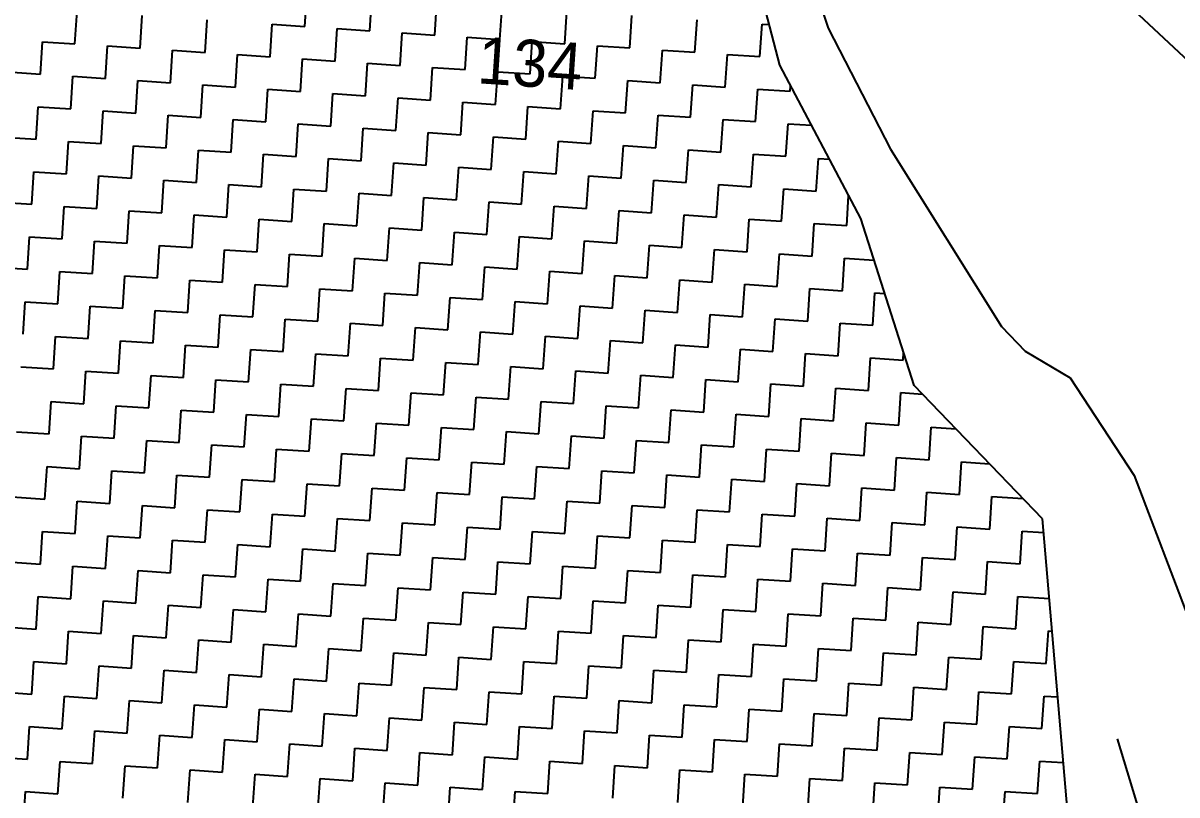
# Model space of a CAD drawing. Header units: metres. Extents: x 286068 to 287358, y 2005630 to 2007098.
# Drawn here: x 286370.3 to 286485.4, y 2006100.3 to 2006177.3 of the extents above; entities that cross this region are included whole.
import ezdxf
from ezdxf.enums import TextEntityAlignment as Align

# ---------------------------------------------------------------- set-up
doc = ezdxf.new("R2010")
doc.units = ezdxf.units.M
for name, color, linetype in [('LINE_WATER', 4, 'Continuous'), ('POLY_HATCH', 12, 'Continuous'), ('TEXT_PARCEL', 7, 'Continuous')]:
    doc.layers.add(name, color=color, linetype=linetype)
doc.styles.add('TEXT_MAP', font='')
doc.styles.get('TEXT_MAP').set_extended_font_data('Kruti Dev 050')

msp = doc.modelspace()

# ---------------------------------------------------------------- linework, layer by layer
at = {"layer": 'LINE_WATER'}
for p, q in [((286447.87, 2006185.1), (286450.62, 2006176.76)), ((286450.62, 2006176.76), (286456.82, 2006164.69)), ((286456.82, 2006164.69), (286467.9, 2006147.04)), ((286467.9, 2006147.04), (286470.26, 2006144.55)), ((286470.26, 2006144.55), (286474.75, 2006141.92)), ((286474.75, 2006141.92), (286481.11, 2006132.17)), ((286481.11, 2006132.17), (286486.74, 2006117.42)), ((286479.42, 2006105.9), (286481.66, 2006098.56))]:
    msp.add_line(p, q, dxfattribs=at)
at = {"layer": 'POLY_HATCH'}
for p, q in [((286445.78, 2006173.09), (286440.34, 2006193.91)), ((286503.74, 2006157.35), (286479.22, 2006180.32)), ((286453.86, 2006157.78), (286445.78, 2006173.09)), ((286459.2, 2006141.14), (286453.86, 2006157.78)), ((286472, 2006127.85), (286459.2, 2006141.14)), ((286476.47, 2006075.27), (286472, 2006127.85))]:
    msp.add_line(p, q, dxfattribs=at)
at = {"layer": 'POLY_HATCH', "linetype": 'Continuous'}
for p, q in [((286398.42, 2006176.94), (286398.64, 2006180.19)), ((286404.9, 2006176.51), (286405.12, 2006179.76)), ((286375.51, 2006175.21), (286375.73, 2006178.45)), ((286411.39, 2006176.08), (286411.6, 2006179.32)), ((286417.87, 2006175.65), (286418.09, 2006178.89)), ((286424.36, 2006175.22), (286424.57, 2006178.46)), ((286382, 2006174.78), (286382.21, 2006178.02)), ((286388.48, 2006174.35), (286388.7, 2006177.59)), ((286430.84, 2006174.79), (286431.05, 2006178.03)), ((286437.32, 2006174.36), (286437.54, 2006177.6)), ((286394.96, 2006173.92), (286395.18, 2006177.16)), ((286395.18, 2006177.16), (286398.42, 2006176.94)), ((286401.45, 2006173.49), (286401.66, 2006176.73)), ((286401.66, 2006176.73), (286404.9, 2006176.51)), ((286407.93, 2006173.06), (286408.15, 2006176.3)), ((286408.15, 2006176.3), (286411.39, 2006176.08)), ((286443.81, 2006173.93), (286444.02, 2006177.17)), ((286444.02, 2006177.17), (286444.72, 2006177.13)), ((286372.06, 2006172.18), (286372.27, 2006175.42)), ((286372.27, 2006175.42), (286375.51, 2006175.21)), ((286378.54, 2006171.75), (286378.75, 2006174.99)), ((286378.75, 2006174.99), (286382, 2006174.78)), ((286414.41, 2006172.63), (286414.63, 2006175.87)), ((286414.63, 2006175.87), (286417.87, 2006175.65)), ((286420.9, 2006172.2), (286421.11, 2006175.44)), ((286421.11, 2006175.44), (286424.36, 2006175.22)), ((286427.38, 2006171.77), (286427.6, 2006175.01)), ((286427.6, 2006175.01), (286430.84, 2006174.79)), ((286385.02, 2006171.32), (286385.24, 2006174.56)), ((286385.24, 2006174.56), (286388.48, 2006174.35)), ((286391.51, 2006170.89), (286391.72, 2006174.13)), ((286391.72, 2006174.13), (286394.96, 2006173.92)), ((286433.87, 2006171.33), (286434.08, 2006174.58)), ((286434.08, 2006174.58), (286437.32, 2006174.36)), ((286440.35, 2006170.9), (286440.56, 2006174.15)), ((286440.56, 2006174.15), (286443.81, 2006173.93)), ((286397.99, 2006170.46), (286398.21, 2006173.7)), ((286398.21, 2006173.7), (286401.45, 2006173.49)), ((286404.47, 2006170.03), (286404.69, 2006173.27)), ((286404.69, 2006173.27), (286407.93, 2006173.06)), ((286410.96, 2006169.6), (286411.17, 2006172.84)), ((286411.17, 2006172.84), (286414.41, 2006172.63)), ((286368.81, 2006172.4), (286372.06, 2006172.18)), ((286375.08, 2006168.72), (286375.3, 2006171.97)), ((286375.3, 2006171.97), (286378.54, 2006171.75)), ((286381.57, 2006168.29), (286381.78, 2006171.54)), ((286381.78, 2006171.54), (286385.02, 2006171.32)), ((286417.44, 2006169.17), (286417.66, 2006172.41)), ((286417.66, 2006172.41), (286420.9, 2006172.2)), ((286423.93, 2006168.74), (286424.14, 2006171.98)), ((286424.14, 2006171.98), (286427.38, 2006171.77)), ((286430.41, 2006168.31), (286430.62, 2006171.55)), ((286430.62, 2006171.55), (286433.87, 2006171.33)), ((286388.05, 2006167.86), (286388.27, 2006171.11)), ((286388.27, 2006171.11), (286391.51, 2006170.89)), ((286394.53, 2006167.43), (286394.75, 2006170.68)), ((286394.75, 2006170.68), (286397.99, 2006170.46)), ((286436.89, 2006167.88), (286437.11, 2006171.12)), ((286437.11, 2006171.12), (286440.35, 2006170.9)), ((286443.38, 2006167.45), (286443.59, 2006170.69)), ((286443.59, 2006170.69), (286446.83, 2006170.47)), ((286446.83, 2006170.47), (286446.87, 2006171.02)), ((286401.02, 2006167), (286401.23, 2006170.25)), ((286401.23, 2006170.25), (286404.47, 2006170.03)), ((286407.5, 2006166.57), (286407.72, 2006169.81)), ((286407.72, 2006169.81), (286410.96, 2006169.6)), ((286413.98, 2006166.14), (286414.2, 2006169.38)), ((286414.2, 2006169.38), (286417.44, 2006169.17)), ((286371.63, 2006165.7), (286371.84, 2006168.94)), ((286371.84, 2006168.94), (286375.08, 2006168.72)), ((286378.11, 2006165.27), (286378.32, 2006168.51)), ((286378.32, 2006168.51), (286381.57, 2006168.29)), ((286420.47, 2006165.71), (286420.68, 2006168.95)), ((286420.68, 2006168.95), (286423.93, 2006168.74)), ((286426.95, 2006165.28), (286427.17, 2006168.52)), ((286427.17, 2006168.52), (286430.41, 2006168.31)), ((286433.44, 2006164.85), (286433.65, 2006168.09)), ((286433.65, 2006168.09), (286436.89, 2006167.88)), ((286384.59, 2006164.84), (286384.81, 2006168.08)), ((286384.81, 2006168.08), (286388.05, 2006167.86)), ((286391.08, 2006164.41), (286391.29, 2006167.65)), ((286391.29, 2006167.65), (286394.53, 2006167.43)), ((286397.56, 2006163.98), (286397.78, 2006167.22)), ((286397.78, 2006167.22), (286401.02, 2006167)), ((286439.92, 2006164.42), (286440.13, 2006167.66)), ((286440.13, 2006167.66), (286443.38, 2006167.45)), ((286446.4, 2006163.99), (286446.62, 2006167.23)), ((286446.62, 2006167.23), (286448.95, 2006167.08)), ((286368.38, 2006165.91), (286371.63, 2006165.7)), ((286404.04, 2006163.55), (286404.26, 2006166.79)), ((286404.26, 2006166.79), (286407.5, 2006166.57)), ((286410.53, 2006163.12), (286410.74, 2006166.36)), ((286410.74, 2006166.36), (286413.98, 2006166.14)), ((286417.01, 2006162.69), (286417.23, 2006165.93)), ((286417.23, 2006165.93), (286420.47, 2006165.71)), ((286374.65, 2006162.24), (286374.87, 2006165.48)), ((286374.87, 2006165.48), (286378.11, 2006165.27)), ((286381.14, 2006161.81), (286381.35, 2006165.05)), ((286381.35, 2006165.05), (286384.59, 2006164.84)), ((286423.49, 2006162.26), (286423.71, 2006165.5)), ((286423.71, 2006165.5), (286426.95, 2006165.28)), ((286429.98, 2006161.82), (286430.19, 2006165.07)), ((286430.19, 2006165.07), (286433.44, 2006164.85)), ((286436.46, 2006161.39), (286436.68, 2006164.64)), ((286436.68, 2006164.64), (286439.92, 2006164.42)), ((286387.62, 2006161.38), (286387.83, 2006164.62)), ((286387.83, 2006164.62), (286391.08, 2006164.41)), ((286394.1, 2006160.95), (286394.32, 2006164.19)), ((286394.32, 2006164.19), (286397.56, 2006163.98)), ((286400.59, 2006160.52), (286400.8, 2006163.76)), ((286400.8, 2006163.76), (286404.04, 2006163.55)), ((286442.95, 2006160.96), (286443.16, 2006164.21)), ((286443.16, 2006164.21), (286446.4, 2006163.99)), ((286449.43, 2006160.53), (286449.64, 2006163.78)), ((286449.64, 2006163.78), (286450.73, 2006163.7)), ((286371.2, 2006159.21), (286371.41, 2006162.46)), ((286371.41, 2006162.46), (286374.65, 2006162.24)), ((286407.07, 2006160.09), (286407.29, 2006163.33)), ((286407.29, 2006163.33), (286410.53, 2006163.12)), ((286413.55, 2006159.66), (286413.77, 2006162.9)), ((286413.77, 2006162.9), (286417.01, 2006162.69)), ((286420.04, 2006159.23), (286420.25, 2006162.47)), ((286420.25, 2006162.47), (286423.49, 2006162.26)), ((286377.68, 2006158.78), (286377.89, 2006162.03)), ((286377.89, 2006162.03), (286381.14, 2006161.81)), ((286384.16, 2006158.35), (286384.38, 2006161.6)), ((286384.38, 2006161.6), (286387.62, 2006161.38)), ((286426.52, 2006158.8), (286426.74, 2006162.04)), ((286426.74, 2006162.04), (286429.98, 2006161.82)), ((286433.01, 2006158.37), (286433.22, 2006161.61)), ((286433.22, 2006161.61), (286436.46, 2006161.39)), ((286390.65, 2006157.92), (286390.86, 2006161.17)), ((286390.86, 2006161.17), (286394.1, 2006160.95)), ((286397.13, 2006157.49), (286397.34, 2006160.73)), ((286397.34, 2006160.73), (286400.59, 2006160.52)), ((286403.61, 2006157.06), (286403.83, 2006160.3)), ((286403.83, 2006160.3), (286407.07, 2006160.09)), ((286439.49, 2006157.94), (286439.7, 2006161.18)), ((286439.7, 2006161.18), (286442.95, 2006160.96)), ((286445.97, 2006157.51), (286446.19, 2006160.75)), ((286446.19, 2006160.75), (286449.43, 2006160.53)), ((286452.46, 2006157.08), (286452.65, 2006160.06)), ((286367.95, 2006159.43), (286371.2, 2006159.21)), ((286374.22, 2006155.76), (286374.44, 2006159)), ((286374.44, 2006159), (286377.68, 2006158.78)), ((286410.1, 2006156.63), (286410.31, 2006159.87)), ((286410.31, 2006159.87), (286413.55, 2006159.66)), ((286416.58, 2006156.2), (286416.8, 2006159.44)), ((286416.8, 2006159.44), (286420.04, 2006159.23)), ((286423.06, 2006155.77), (286423.28, 2006159.01)), ((286423.28, 2006159.01), (286426.52, 2006158.8)), ((286380.71, 2006155.33), (286380.92, 2006158.57)), ((286380.92, 2006158.57), (286384.16, 2006158.35)), ((286387.19, 2006154.9), (286387.4, 2006158.14)), ((286387.4, 2006158.14), (286390.65, 2006157.92)), ((286429.55, 2006155.34), (286429.76, 2006158.58)), ((286429.76, 2006158.58), (286433.01, 2006158.37)), ((286436.03, 2006154.91), (286436.25, 2006158.15)), ((286436.25, 2006158.15), (286439.49, 2006157.94)), ((286393.67, 2006154.47), (286393.89, 2006157.71)), ((286393.89, 2006157.71), (286397.13, 2006157.49)), ((286400.16, 2006154.04), (286400.37, 2006157.28)), ((286400.37, 2006157.28), (286403.61, 2006157.06)), ((286406.64, 2006153.61), (286406.86, 2006156.85)), ((286406.86, 2006156.85), (286410.1, 2006156.63)), ((286442.52, 2006154.48), (286442.73, 2006157.72)), ((286442.73, 2006157.72), (286445.97, 2006157.51)), ((286449, 2006154.05), (286449.21, 2006157.29)), ((286449.21, 2006157.29), (286452.46, 2006157.08)), ((286370.76, 2006152.73), (286370.98, 2006155.97)), ((286370.98, 2006155.97), (286374.22, 2006155.76)), ((286377.25, 2006152.3), (286377.46, 2006155.54)), ((286377.46, 2006155.54), (286380.71, 2006155.33)), ((286413.12, 2006153.18), (286413.34, 2006156.42)), ((286413.34, 2006156.42), (286416.58, 2006156.2)), ((286419.61, 2006152.74), (286419.82, 2006155.99)), ((286419.82, 2006155.99), (286423.06, 2006155.77)), ((286426.09, 2006152.31), (286426.31, 2006155.56)), ((286426.31, 2006155.56), (286429.55, 2006155.34)), ((286383.73, 2006151.87), (286383.95, 2006155.11)), ((286383.95, 2006155.11), (286387.19, 2006154.9)), ((286390.22, 2006151.44), (286390.43, 2006154.68)), ((286390.43, 2006154.68), (286393.67, 2006154.47)), ((286432.57, 2006151.88), (286432.79, 2006155.13)), ((286432.79, 2006155.13), (286436.03, 2006154.91)), ((286439.06, 2006151.45), (286439.27, 2006154.7)), ((286439.27, 2006154.7), (286442.52, 2006154.48)), ((286396.7, 2006151.01), (286396.91, 2006154.25)), ((286396.91, 2006154.25), (286400.16, 2006154.04)), ((286403.18, 2006150.58), (286403.4, 2006153.82)), ((286403.4, 2006153.82), (286406.64, 2006153.61)), ((286409.67, 2006150.15), (286409.88, 2006153.39)), ((286409.88, 2006153.39), (286413.12, 2006153.18)), ((286445.54, 2006151.02), (286445.76, 2006154.26)), ((286445.76, 2006154.26), (286449, 2006154.05)), ((286452.03, 2006150.59), (286452.24, 2006153.83)), ((286452.24, 2006153.83), (286455.19, 2006153.64)), ((286367.52, 2006152.95), (286370.76, 2006152.73)), ((286373.79, 2006149.27), (286374.01, 2006152.52)), ((286374.01, 2006152.52), (286377.25, 2006152.3)), ((286380.27, 2006148.84), (286380.49, 2006152.09)), ((286380.49, 2006152.09), (286383.73, 2006151.87)), ((286416.15, 2006149.72), (286416.37, 2006152.96)), ((286416.37, 2006152.96), (286419.61, 2006152.74)), ((286422.63, 2006149.29), (286422.85, 2006152.53)), ((286422.85, 2006152.53), (286426.09, 2006152.31)), ((286429.12, 2006148.86), (286429.33, 2006152.1)), ((286429.33, 2006152.1), (286432.57, 2006151.88)), ((286386.76, 2006148.41), (286386.97, 2006151.65)), ((286386.97, 2006151.65), (286390.22, 2006151.44)), ((286393.24, 2006147.98), (286393.46, 2006151.22)), ((286393.46, 2006151.22), (286396.7, 2006151.01)), ((286435.6, 2006148.43), (286435.82, 2006151.67)), ((286435.82, 2006151.67), (286439.06, 2006151.45)), ((286442.08, 2006148), (286442.3, 2006151.24)), ((286442.3, 2006151.24), (286445.54, 2006151.02)), ((286399.73, 2006147.55), (286399.94, 2006150.79)), ((286399.94, 2006150.79), (286403.18, 2006150.58)), ((286406.21, 2006147.12), (286406.42, 2006150.36)), ((286406.42, 2006150.36), (286409.67, 2006150.15)), ((286412.69, 2006146.69), (286412.91, 2006149.93)), ((286412.91, 2006149.93), (286416.15, 2006149.72)), ((286448.57, 2006147.57), (286448.78, 2006150.81)), ((286448.78, 2006150.81), (286452.03, 2006150.59)), ((286455.05, 2006147.14), (286455.27, 2006150.38)), ((286455.27, 2006150.38), (286456.25, 2006150.31)), ((286370.33, 2006146.25), (286370.55, 2006149.49)), ((286370.55, 2006149.49), (286373.79, 2006149.27)), ((286376.82, 2006145.82), (286377.03, 2006149.06)), ((286377.03, 2006149.06), (286380.27, 2006148.84)), ((286383.3, 2006145.39), (286383.52, 2006148.63)), ((286383.52, 2006148.63), (286386.76, 2006148.41)), ((286419.18, 2006146.26), (286419.39, 2006149.5)), ((286419.39, 2006149.5), (286422.63, 2006149.29)), ((286425.66, 2006145.83), (286425.88, 2006149.07)), ((286425.88, 2006149.07), (286429.12, 2006148.86)), ((286432.14, 2006145.4), (286432.36, 2006148.64)), ((286432.36, 2006148.64), (286435.6, 2006148.43)), ((286389.79, 2006144.96), (286390, 2006148.2)), ((286390, 2006148.2), (286393.24, 2006147.98)), ((286396.27, 2006144.53), (286396.48, 2006147.77)), ((286396.48, 2006147.77), (286399.73, 2006147.55)), ((286438.63, 2006144.97), (286438.84, 2006148.21)), ((286438.84, 2006148.21), (286442.08, 2006148)), ((286445.11, 2006144.54), (286445.33, 2006147.78)), ((286445.33, 2006147.78), (286448.57, 2006147.57)), ((286402.75, 2006144.1), (286402.97, 2006147.34)), ((286402.97, 2006147.34), (286406.21, 2006147.12)), ((286409.24, 2006143.66), (286409.45, 2006146.91)), ((286409.45, 2006146.91), (286412.69, 2006146.69)), ((286415.72, 2006143.23), (286415.94, 2006146.48)), ((286415.94, 2006146.48), (286419.18, 2006146.26)), ((286451.6, 2006144.11), (286451.81, 2006147.35)), ((286451.81, 2006147.35), (286455.05, 2006147.14)), ((286373.36, 2006142.79), (286373.58, 2006146.03)), ((286373.58, 2006146.03), (286376.82, 2006145.82)), ((286379.84, 2006142.36), (286380.06, 2006145.6)), ((286380.06, 2006145.6), (286383.3, 2006145.39)), ((286386.33, 2006141.93), (286386.54, 2006145.17)), ((286386.54, 2006145.17), (286389.79, 2006144.96)), ((286422.2, 2006142.8), (286422.42, 2006146.05)), ((286422.42, 2006146.05), (286425.66, 2006145.83)), ((286428.69, 2006142.37), (286428.9, 2006145.62)), ((286428.9, 2006145.62), (286432.14, 2006145.4)), ((286435.17, 2006141.94), (286435.39, 2006145.19)), ((286435.39, 2006145.19), (286438.63, 2006144.97)), ((286392.81, 2006141.5), (286393.03, 2006144.74)), ((286393.03, 2006144.74), (286396.27, 2006144.53)), ((286399.3, 2006141.07), (286399.51, 2006144.31)), ((286399.51, 2006144.31), (286402.75, 2006144.1)), ((286441.65, 2006141.51), (286441.87, 2006144.75)), ((286441.87, 2006144.75), (286445.11, 2006144.54)), ((286448.14, 2006141.08), (286448.35, 2006144.32)), ((286448.35, 2006144.32), (286451.6, 2006144.11)), ((286458.08, 2006143.68), (286458.13, 2006144.46)), ((286370.12, 2006143.01), (286373.36, 2006142.79)), ((286405.78, 2006140.64), (286405.99, 2006143.88)), ((286405.99, 2006143.88), (286409.24, 2006143.66)), ((286412.26, 2006140.21), (286412.48, 2006143.45)), ((286412.48, 2006143.45), (286415.72, 2006143.23)), ((286418.75, 2006139.78), (286418.96, 2006143.02)), ((286418.96, 2006143.02), (286422.2, 2006142.8)), ((286454.62, 2006140.65), (286454.84, 2006143.89)), ((286454.84, 2006143.89), (286458.08, 2006143.68)), ((286376.39, 2006139.33), (286376.6, 2006142.58)), ((286376.6, 2006142.58), (286379.84, 2006142.36)), ((286382.87, 2006138.9), (286383.09, 2006142.14)), ((286383.09, 2006142.14), (286386.33, 2006141.93)), ((286389.35, 2006138.47), (286389.57, 2006141.71)), ((286389.57, 2006141.71), (286392.81, 2006141.5)), ((286425.23, 2006139.35), (286425.45, 2006142.59)), ((286425.45, 2006142.59), (286428.69, 2006142.37)), ((286431.71, 2006138.92), (286431.93, 2006142.16)), ((286431.93, 2006142.16), (286435.17, 2006141.94)), ((286438.2, 2006138.49), (286438.41, 2006141.73)), ((286438.41, 2006141.73), (286441.65, 2006141.51)), ((286395.84, 2006138.04), (286396.05, 2006141.28)), ((286396.05, 2006141.28), (286399.3, 2006141.07)), ((286402.32, 2006137.61), (286402.54, 2006140.85)), ((286402.54, 2006140.85), (286405.78, 2006140.64)), ((286444.68, 2006138.06), (286444.9, 2006141.3)), ((286444.9, 2006141.3), (286448.14, 2006141.08)), ((286451.16, 2006137.63), (286451.38, 2006140.87)), ((286451.38, 2006140.87), (286454.62, 2006140.65)), ((286372.93, 2006136.31), (286373.15, 2006139.55)), ((286373.15, 2006139.55), (286376.39, 2006139.33)), ((286408.81, 2006137.18), (286409.02, 2006140.42)), ((286409.02, 2006140.42), (286412.26, 2006140.21)), ((286415.29, 2006136.75), (286415.5, 2006139.99)), ((286415.5, 2006139.99), (286418.75, 2006139.78)), ((286421.77, 2006136.32), (286421.99, 2006139.56)), ((286421.99, 2006139.56), (286425.23, 2006139.35)), ((286457.65, 2006137.19), (286457.86, 2006140.44)), ((286457.86, 2006140.44), (286460.01, 2006140.29)), ((286379.41, 2006135.88), (286379.63, 2006139.12)), ((286379.63, 2006139.12), (286382.87, 2006138.9)), ((286385.9, 2006135.45), (286386.11, 2006138.69)), ((286386.11, 2006138.69), (286389.35, 2006138.47)), ((286392.38, 2006135.02), (286392.6, 2006138.26)), ((286392.6, 2006138.26), (286395.84, 2006138.04)), ((286428.26, 2006135.89), (286428.47, 2006139.13)), ((286428.47, 2006139.13), (286431.71, 2006138.92)), ((286434.74, 2006135.46), (286434.96, 2006138.7)), ((286434.96, 2006138.7), (286438.2, 2006138.49)), ((286441.22, 2006135.03), (286441.44, 2006138.27)), ((286441.44, 2006138.27), (286444.68, 2006138.06)), ((286398.87, 2006134.58), (286399.08, 2006137.83)), ((286399.08, 2006137.83), (286402.32, 2006137.61)), ((286405.35, 2006134.15), (286405.56, 2006137.4)), ((286405.56, 2006137.4), (286408.81, 2006137.18)), ((286447.71, 2006134.6), (286447.92, 2006137.84)), ((286447.92, 2006137.84), (286451.16, 2006137.63)), ((286454.19, 2006134.17), (286454.41, 2006137.41)), ((286454.41, 2006137.41), (286457.65, 2006137.19)), ((286369.69, 2006136.52), (286372.93, 2006136.31)), ((286375.96, 2006132.85), (286376.17, 2006136.09)), ((286376.17, 2006136.09), (286379.41, 2006135.88)), ((286411.83, 2006133.72), (286412.05, 2006136.97)), ((286412.05, 2006136.97), (286415.29, 2006136.75)), ((286418.32, 2006133.29), (286418.53, 2006136.54)), ((286418.53, 2006136.54), (286421.77, 2006136.32)), ((286424.8, 2006132.86), (286425.01, 2006136.11)), ((286425.01, 2006136.11), (286428.26, 2006135.89)), ((286460.68, 2006133.74), (286460.89, 2006136.98)), ((286460.89, 2006136.98), (286463.36, 2006136.82)), ((286382.44, 2006132.42), (286382.66, 2006135.66)), ((286382.66, 2006135.66), (286385.9, 2006135.45)), ((286388.92, 2006131.99), (286389.14, 2006135.23)), ((286389.14, 2006135.23), (286392.38, 2006135.02)), ((286395.41, 2006131.56), (286395.62, 2006134.8)), ((286395.62, 2006134.8), (286398.87, 2006134.58)), ((286431.28, 2006132.43), (286431.5, 2006135.67)), ((286431.5, 2006135.67), (286434.74, 2006135.46)), ((286437.77, 2006132), (286437.98, 2006135.24)), ((286437.98, 2006135.24), (286441.22, 2006135.03)), ((286444.25, 2006131.57), (286444.47, 2006134.81)), ((286444.47, 2006134.81), (286447.71, 2006134.6)), ((286401.89, 2006131.13), (286402.11, 2006134.37)), ((286402.11, 2006134.37), (286405.35, 2006134.15)), ((286408.38, 2006130.7), (286408.59, 2006133.94)), ((286408.59, 2006133.94), (286411.83, 2006133.72)), ((286450.73, 2006131.14), (286450.95, 2006134.38)), ((286450.95, 2006134.38), (286454.19, 2006134.17)), ((286457.22, 2006130.71), (286457.43, 2006133.95)), ((286457.43, 2006133.95), (286460.68, 2006133.74)), ((286372.5, 2006129.82), (286372.72, 2006133.06)), ((286372.72, 2006133.06), (286375.96, 2006132.85)), ((286378.98, 2006129.39), (286379.2, 2006132.63)), ((286379.2, 2006132.63), (286382.44, 2006132.42)), ((286414.86, 2006130.27), (286415.07, 2006133.51)), ((286415.07, 2006133.51), (286418.32, 2006133.29)), ((286421.34, 2006129.84), (286421.56, 2006133.08)), ((286421.56, 2006133.08), (286424.8, 2006132.86)), ((286427.83, 2006129.41), (286428.04, 2006132.65)), ((286428.04, 2006132.65), (286431.28, 2006132.43)), ((286463.7, 2006130.28), (286463.92, 2006133.52)), ((286463.92, 2006133.52), (286466.71, 2006133.34)), ((286385.47, 2006128.96), (286385.68, 2006132.2)), ((286385.68, 2006132.2), (286388.92, 2006131.99)), ((286391.95, 2006128.53), (286392.17, 2006131.77)), ((286392.17, 2006131.77), (286395.41, 2006131.56)), ((286398.43, 2006128.1), (286398.65, 2006131.34)), ((286398.65, 2006131.34), (286401.89, 2006131.13)), ((286434.31, 2006128.98), (286434.53, 2006132.22)), ((286434.53, 2006132.22), (286437.77, 2006132)), ((286440.79, 2006128.55), (286441.01, 2006131.79)), ((286441.01, 2006131.79), (286444.25, 2006131.57)), ((286447.28, 2006128.12), (286447.49, 2006131.36)), ((286447.49, 2006131.36), (286450.73, 2006131.14)), ((286404.92, 2006127.67), (286405.13, 2006130.91)), ((286405.13, 2006130.91), (286408.38, 2006130.7)), ((286411.4, 2006127.24), (286411.62, 2006130.48)), ((286411.62, 2006130.48), (286414.86, 2006130.27)), ((286453.76, 2006127.68), (286453.98, 2006130.93)), ((286453.98, 2006130.93), (286457.22, 2006130.71)), ((286460.24, 2006127.25), (286460.46, 2006130.5)), ((286460.46, 2006130.5), (286463.7, 2006130.28)), ((286369.26, 2006130.04), (286372.5, 2006129.82)), ((286375.53, 2006126.37), (286375.74, 2006129.61)), ((286375.74, 2006129.61), (286378.98, 2006129.39)), ((286382.01, 2006125.94), (286382.23, 2006129.18)), ((286382.23, 2006129.18), (286385.47, 2006128.96)), ((286417.89, 2006126.81), (286418.1, 2006130.05)), ((286418.1, 2006130.05), (286421.34, 2006129.84)), ((286424.37, 2006126.38), (286424.58, 2006129.62)), ((286424.58, 2006129.62), (286427.83, 2006129.41)), ((286430.85, 2006125.95), (286431.07, 2006129.19)), ((286431.07, 2006129.19), (286434.31, 2006128.98)), ((286466.73, 2006126.82), (286466.94, 2006130.07)), ((286466.94, 2006130.07), (286470.06, 2006129.86)), ((286388.49, 2006125.51), (286388.71, 2006128.75)), ((286388.71, 2006128.75), (286391.95, 2006128.53)), ((286394.98, 2006125.07), (286395.19, 2006128.32)), ((286395.19, 2006128.32), (286398.43, 2006128.1)), ((286401.46, 2006124.64), (286401.68, 2006127.89)), ((286401.68, 2006127.89), (286404.92, 2006127.67)), ((286437.34, 2006125.52), (286437.55, 2006128.76)), ((286437.55, 2006128.76), (286440.79, 2006128.55)), ((286443.82, 2006125.09), (286444.04, 2006128.33)), ((286444.04, 2006128.33), (286447.28, 2006128.12)), ((286450.3, 2006124.66), (286450.52, 2006127.9)), ((286450.52, 2006127.9), (286453.76, 2006127.68)), ((286407.94, 2006124.21), (286408.16, 2006127.46)), ((286408.16, 2006127.46), (286411.4, 2006127.24)), ((286414.43, 2006123.78), (286414.64, 2006127.03)), ((286414.64, 2006127.03), (286417.89, 2006126.81)), ((286456.79, 2006124.23), (286457, 2006127.47)), ((286457, 2006127.47), (286460.24, 2006127.25)), ((286463.27, 2006123.8), (286463.49, 2006127.04)), ((286463.49, 2006127.04), (286466.73, 2006126.82)), ((286372.07, 2006123.34), (286372.28, 2006126.58)), ((286372.28, 2006126.58), (286375.53, 2006126.37)), ((286378.55, 2006122.91), (286378.77, 2006126.15)), ((286378.77, 2006126.15), (286382.01, 2006125.94)), ((286385.04, 2006122.48), (286385.25, 2006125.72)), ((286385.25, 2006125.72), (286388.49, 2006125.51)), ((286420.91, 2006123.35), (286421.13, 2006126.59)), ((286421.13, 2006126.59), (286424.37, 2006126.38)), ((286427.4, 2006122.92), (286427.61, 2006126.16)), ((286427.61, 2006126.16), (286430.85, 2006125.95)), ((286433.88, 2006122.49), (286434.09, 2006125.73)), ((286434.09, 2006125.73), (286437.34, 2006125.52)), ((286469.75, 2006123.37), (286469.97, 2006126.61)), ((286469.97, 2006126.61), (286472.11, 2006126.47)), ((286391.52, 2006122.05), (286391.74, 2006125.29)), ((286391.74, 2006125.29), (286394.98, 2006125.07)), ((286398, 2006121.62), (286398.22, 2006124.86)), ((286398.22, 2006124.86), (286401.46, 2006124.64)), ((286404.49, 2006121.19), (286404.7, 2006124.43)), ((286404.7, 2006124.43), (286407.94, 2006124.21)), ((286440.36, 2006122.06), (286440.58, 2006125.3)), ((286440.58, 2006125.3), (286443.82, 2006125.09)), ((286446.85, 2006121.63), (286447.06, 2006124.87)), ((286447.06, 2006124.87), (286450.3, 2006124.66)), ((286453.33, 2006121.2), (286453.55, 2006124.44)), ((286453.55, 2006124.44), (286456.79, 2006124.23)), ((286368.83, 2006123.55), (286372.07, 2006123.34)), ((286410.97, 2006120.76), (286411.19, 2006124)), ((286411.19, 2006124), (286414.43, 2006123.78)), ((286417.46, 2006120.33), (286417.67, 2006123.57)), ((286417.67, 2006123.57), (286420.91, 2006123.35)), ((286459.81, 2006120.77), (286460.03, 2006124.01)), ((286460.03, 2006124.01), (286463.27, 2006123.8)), ((286466.3, 2006120.34), (286466.51, 2006123.58)), ((286466.51, 2006123.58), (286469.75, 2006123.37)), ((286375.1, 2006119.88), (286375.31, 2006123.12)), ((286375.31, 2006123.12), (286378.55, 2006122.91)), ((286381.58, 2006119.45), (286381.8, 2006122.69)), ((286381.8, 2006122.69), (286385.04, 2006122.48)), ((286388.06, 2006119.02), (286388.28, 2006122.26)), ((286388.28, 2006122.26), (286391.52, 2006122.05)), ((286423.94, 2006119.9), (286424.15, 2006123.14)), ((286424.15, 2006123.14), (286427.4, 2006122.92)), ((286430.42, 2006119.47), (286430.64, 2006122.71)), ((286430.64, 2006122.71), (286433.88, 2006122.49)), ((286436.91, 2006119.04), (286437.12, 2006122.28)), ((286437.12, 2006122.28), (286440.36, 2006122.06)), ((286394.55, 2006118.59), (286394.76, 2006121.83)), ((286394.76, 2006121.83), (286398, 2006121.62)), ((286401.03, 2006118.16), (286401.25, 2006121.4)), ((286401.25, 2006121.4), (286404.49, 2006121.19)), ((286407.51, 2006117.73), (286407.73, 2006120.97)), ((286407.73, 2006120.97), (286410.97, 2006120.76)), ((286443.39, 2006118.6), (286443.61, 2006121.85)), ((286443.61, 2006121.85), (286446.85, 2006121.63)), ((286449.87, 2006118.17), (286450.09, 2006121.42)), ((286450.09, 2006121.42), (286453.33, 2006121.2)), ((286456.36, 2006117.74), (286456.57, 2006120.99)), ((286456.57, 2006120.99), (286459.81, 2006120.77)), ((286371.64, 2006116.86), (286371.85, 2006120.1)), ((286371.85, 2006120.1), (286375.1, 2006119.88)), ((286414, 2006117.3), (286414.21, 2006120.54)), ((286414.21, 2006120.54), (286417.46, 2006120.33)), ((286420.48, 2006116.87), (286420.7, 2006120.11)), ((286420.7, 2006120.11), (286423.94, 2006119.9)), ((286462.84, 2006117.31), (286463.06, 2006120.56)), ((286463.06, 2006120.56), (286466.3, 2006120.34)), ((286469.32, 2006116.88), (286469.54, 2006120.12)), ((286469.54, 2006120.12), (286472.67, 2006119.92)), ((286378.12, 2006116.43), (286378.34, 2006119.67)), ((286378.34, 2006119.67), (286381.58, 2006119.45)), ((286384.61, 2006115.99), (286384.82, 2006119.24)), ((286384.82, 2006119.24), (286388.06, 2006119.02)), ((286391.09, 2006115.56), (286391.31, 2006118.81)), ((286391.31, 2006118.81), (286394.55, 2006118.59)), ((286426.97, 2006116.44), (286427.18, 2006119.68)), ((286427.18, 2006119.68), (286430.42, 2006119.47)), ((286433.45, 2006116.01), (286433.66, 2006119.25)), ((286433.66, 2006119.25), (286436.91, 2006119.04)), ((286439.93, 2006115.58), (286440.15, 2006118.82)), ((286440.15, 2006118.82), (286443.39, 2006118.6)), ((286397.57, 2006115.13), (286397.79, 2006118.38)), ((286397.79, 2006118.38), (286401.03, 2006118.16)), ((286404.06, 2006114.7), (286404.27, 2006117.95)), ((286404.27, 2006117.95), (286407.51, 2006117.73)), ((286410.54, 2006114.27), (286410.76, 2006117.51)), ((286410.76, 2006117.51), (286414, 2006117.3)), ((286446.42, 2006115.15), (286446.63, 2006118.39)), ((286446.63, 2006118.39), (286449.87, 2006118.17)), ((286452.9, 2006114.72), (286453.12, 2006117.96)), ((286453.12, 2006117.96), (286456.36, 2006117.74)), ((286459.38, 2006114.29), (286459.6, 2006117.53)), ((286459.6, 2006117.53), (286462.84, 2006117.31)), ((286368.4, 2006117.07), (286371.64, 2006116.86)), ((286374.67, 2006113.4), (286374.88, 2006116.64)), ((286374.88, 2006116.64), (286378.12, 2006116.43)), ((286417.02, 2006113.84), (286417.24, 2006117.08)), ((286417.24, 2006117.08), (286420.48, 2006116.87)), ((286423.51, 2006113.41), (286423.72, 2006116.65)), ((286423.72, 2006116.65), (286426.97, 2006116.44)), ((286465.87, 2006113.86), (286466.08, 2006117.1)), ((286466.08, 2006117.1), (286469.32, 2006116.88)), ((286472.35, 2006113.43), (286472.57, 2006116.67)), ((286472.57, 2006116.67), (286472.95, 2006116.64)), ((286381.15, 2006112.97), (286381.36, 2006116.21)), ((286381.36, 2006116.21), (286384.61, 2006115.99)), ((286387.63, 2006112.54), (286387.85, 2006115.78)), ((286387.85, 2006115.78), (286391.09, 2006115.56)), ((286394.12, 2006112.11), (286394.33, 2006115.35)), ((286394.33, 2006115.35), (286397.57, 2006115.13)), ((286429.99, 2006112.98), (286430.21, 2006116.22)), ((286430.21, 2006116.22), (286433.45, 2006116.01)), ((286436.48, 2006112.55), (286436.69, 2006115.79)), ((286436.69, 2006115.79), (286439.93, 2006115.58)), ((286442.96, 2006112.12), (286443.17, 2006115.36)), ((286443.17, 2006115.36), (286446.42, 2006115.15)), ((286400.6, 2006111.68), (286400.82, 2006114.92)), ((286400.82, 2006114.92), (286404.06, 2006114.7)), ((286407.08, 2006111.25), (286407.3, 2006114.49)), ((286407.3, 2006114.49), (286410.54, 2006114.27)), ((286413.57, 2006110.82), (286413.78, 2006114.06)), ((286413.78, 2006114.06), (286417.02, 2006113.84)), ((286449.44, 2006111.69), (286449.66, 2006114.93)), ((286449.66, 2006114.93), (286452.9, 2006114.72)), ((286455.93, 2006111.26), (286456.14, 2006114.5)), ((286456.14, 2006114.5), (286459.38, 2006114.29)), ((286462.41, 2006110.83), (286462.63, 2006114.07)), ((286462.63, 2006114.07), (286465.87, 2006113.86)), ((286371.21, 2006110.37), (286371.42, 2006113.61)), ((286371.42, 2006113.61), (286374.67, 2006113.4)), ((286377.69, 2006109.94), (286377.91, 2006113.18)), ((286377.91, 2006113.18), (286381.15, 2006112.97)), ((286420.05, 2006110.39), (286420.27, 2006113.63)), ((286420.27, 2006113.63), (286423.51, 2006113.41)), ((286426.54, 2006109.96), (286426.75, 2006113.2)), ((286426.75, 2006113.2), (286429.99, 2006112.98)), ((286468.89, 2006110.4), (286469.11, 2006113.64)), ((286469.11, 2006113.64), (286472.35, 2006113.43)), ((286384.18, 2006109.51), (286384.39, 2006112.75)), ((286384.39, 2006112.75), (286387.63, 2006112.54)), ((286390.66, 2006109.08), (286390.87, 2006112.32)), ((286390.87, 2006112.32), (286394.12, 2006112.11)), ((286397.14, 2006108.65), (286397.36, 2006111.89)), ((286397.36, 2006111.89), (286400.6, 2006111.68)), ((286433.02, 2006109.52), (286433.23, 2006112.77)), ((286433.23, 2006112.77), (286436.48, 2006112.55)), ((286439.5, 2006109.09), (286439.72, 2006112.34)), ((286439.72, 2006112.34), (286442.96, 2006112.12)), ((286445.99, 2006108.66), (286446.2, 2006111.91)), ((286446.2, 2006111.91), (286449.44, 2006111.69)), ((286367.97, 2006110.59), (286371.21, 2006110.37)), ((286403.63, 2006108.22), (286403.84, 2006111.46)), ((286403.84, 2006111.46), (286407.08, 2006111.25)), ((286410.11, 2006107.79), (286410.33, 2006111.03)), ((286410.33, 2006111.03), (286413.57, 2006110.82)), ((286416.59, 2006107.36), (286416.81, 2006110.6)), ((286416.81, 2006110.6), (286420.05, 2006110.39)), ((286452.47, 2006108.23), (286452.68, 2006111.48)), ((286452.68, 2006111.48), (286455.93, 2006111.26)), ((286458.95, 2006107.8), (286459.17, 2006111.05)), ((286459.17, 2006111.05), (286462.41, 2006110.83)), ((286465.44, 2006107.37), (286465.65, 2006110.61)), ((286465.65, 2006110.61), (286468.89, 2006110.4)), ((286374.24, 2006106.91), (286374.45, 2006110.16)), ((286374.45, 2006110.16), (286377.69, 2006109.94)), ((286380.72, 2006106.48), (286380.93, 2006109.73)), ((286380.93, 2006109.73), (286384.18, 2006109.51)), ((286423.08, 2006106.93), (286423.29, 2006110.17)), ((286423.29, 2006110.17), (286426.54, 2006109.96)), ((286429.56, 2006106.5), (286429.78, 2006109.74)), ((286429.78, 2006109.74), (286433.02, 2006109.52)), ((286471.92, 2006106.94), (286472.14, 2006110.18)), ((286472.14, 2006110.18), (286473.51, 2006110.09)), ((286387.2, 2006106.05), (286387.42, 2006109.3)), ((286387.42, 2006109.3), (286390.66, 2006109.08)), ((286393.69, 2006105.62), (286393.9, 2006108.87)), ((286393.9, 2006108.87), (286397.14, 2006108.65)), ((286400.17, 2006105.19), (286400.39, 2006108.44)), ((286400.39, 2006108.44), (286403.63, 2006108.22)), ((286436.05, 2006106.07), (286436.26, 2006109.31)), ((286436.26, 2006109.31), (286439.5, 2006109.09)), ((286442.53, 2006105.64), (286442.74, 2006108.88)), ((286442.74, 2006108.88), (286445.99, 2006108.66)), ((286449.01, 2006105.21), (286449.23, 2006108.45)), ((286449.23, 2006108.45), (286452.47, 2006108.23)), ((286370.78, 2006103.89), (286370.99, 2006107.13)), ((286370.99, 2006107.13), (286374.24, 2006106.91)), ((286406.65, 2006104.76), (286406.87, 2006108)), ((286406.87, 2006108), (286410.11, 2006107.79)), ((286413.14, 2006104.33), (286413.35, 2006107.57)), ((286413.35, 2006107.57), (286416.59, 2006107.36)), ((286419.62, 2006103.9), (286419.84, 2006107.14)), ((286419.84, 2006107.14), (286423.08, 2006106.93)), ((286455.5, 2006104.78), (286455.71, 2006108.02)), ((286455.71, 2006108.02), (286458.95, 2006107.8)), ((286461.98, 2006104.35), (286462.2, 2006107.59)), ((286462.2, 2006107.59), (286465.44, 2006107.37)), ((286468.46, 2006103.92), (286468.68, 2006107.16)), ((286468.68, 2006107.16), (286471.92, 2006106.94)), ((286377.26, 2006103.46), (286377.48, 2006106.7)), ((286377.48, 2006106.7), (286380.72, 2006106.48)), ((286383.75, 2006103.03), (286383.96, 2006106.27)), ((286383.96, 2006106.27), (286387.2, 2006106.05)), ((286426.1, 2006103.47), (286426.32, 2006106.71)), ((286426.32, 2006106.71), (286429.56, 2006106.5)), ((286432.59, 2006103.04), (286432.8, 2006106.28)), ((286432.8, 2006106.28), (286436.05, 2006106.07)), ((286390.23, 2006102.6), (286390.44, 2006105.84)), ((286390.44, 2006105.84), (286393.69, 2006105.62)), ((286396.71, 2006102.17), (286396.93, 2006105.41)), ((286396.93, 2006105.41), (286400.17, 2006105.19)), ((286403.2, 2006101.74), (286403.41, 2006104.98)), ((286403.41, 2006104.98), (286406.65, 2006104.76)), ((286439.07, 2006102.61), (286439.29, 2006105.85)), ((286439.29, 2006105.85), (286442.53, 2006105.64)), ((286445.56, 2006102.18), (286445.77, 2006105.42)), ((286445.77, 2006105.42), (286449.01, 2006105.21)), ((286452.04, 2006101.75), (286452.25, 2006104.99)), ((286452.25, 2006104.99), (286455.5, 2006104.78)), ((286367.54, 2006104.1), (286370.78, 2006103.89)), ((286373.8, 2006100.43), (286374.02, 2006103.67)), ((286374.02, 2006103.67), (286377.26, 2006103.46)), ((286409.68, 2006101.31), (286409.9, 2006104.55)), ((286409.9, 2006104.55), (286413.14, 2006104.33)), ((286416.16, 2006100.88), (286416.38, 2006104.12)), ((286416.38, 2006104.12), (286419.62, 2006103.9)), ((286422.65, 2006100.45), (286422.86, 2006103.69)), ((286422.86, 2006103.69), (286426.1, 2006103.47)), ((286458.52, 2006101.32), (286458.74, 2006104.56)), ((286458.74, 2006104.56), (286461.98, 2006104.35)), ((286465.01, 2006100.89), (286465.22, 2006104.13)), ((286465.22, 2006104.13), (286468.46, 2006103.92)), ((286471.49, 2006100.46), (286471.71, 2006103.7)), ((286471.71, 2006103.7), (286474.06, 2006103.54)), ((286380.29, 2006100), (286380.5, 2006103.24)), ((286380.5, 2006103.24), (286383.75, 2006103.03)), ((286386.77, 2006099.57), (286386.99, 2006102.81)), ((286386.99, 2006102.81), (286390.23, 2006102.6)), ((286429.13, 2006100.01), (286429.35, 2006103.26)), ((286429.35, 2006103.26), (286432.59, 2006103.04)), ((286435.61, 2006099.58), (286435.83, 2006102.83)), ((286435.83, 2006102.83), (286439.07, 2006102.61)), ((286393.26, 2006099.14), (286393.47, 2006102.38)), ((286393.47, 2006102.38), (286396.71, 2006102.17)), ((286399.74, 2006098.71), (286399.95, 2006101.95)), ((286399.95, 2006101.95), (286403.2, 2006101.74)), ((286406.22, 2006098.28), (286406.44, 2006101.52)), ((286406.44, 2006101.52), (286409.68, 2006101.31)), ((286442.1, 2006099.15), (286442.31, 2006102.4)), ((286442.31, 2006102.4), (286445.56, 2006102.18)), ((286448.58, 2006098.72), (286448.8, 2006101.97)), ((286448.8, 2006101.97), (286452.04, 2006101.75)), ((286455.07, 2006098.29), (286455.28, 2006101.53)), ((286455.28, 2006101.53), (286458.52, 2006101.32)), ((286370.35, 2006097.4), (286370.56, 2006100.65)), ((286370.56, 2006100.65), (286373.8, 2006100.43)), ((286412.71, 2006097.85), (286412.92, 2006101.09)), ((286412.92, 2006101.09), (286416.16, 2006100.88)), ((286419.19, 2006097.42), (286419.41, 2006100.66)), ((286419.41, 2006100.66), (286422.65, 2006100.45)), ((286461.55, 2006097.86), (286461.76, 2006101.1)), ((286461.76, 2006101.1), (286465.01, 2006100.89)), ((286468.03, 2006097.43), (286468.25, 2006100.67)), ((286468.25, 2006100.67), (286471.49, 2006100.46))]:
    msp.add_line(p, q, dxfattribs=at)

# ---------------------------------------------------------------- texts
at = {"layer": 'TEXT_PARCEL', "style": 'TEXT_MAP'}
msp.add_text('134', height=4.679, rotation=356.2021, dxfattribs=at).set_placement((286420.9, 2006173.27), align=Align.MIDDLE)

doc.saveas('drawing.dxf')
